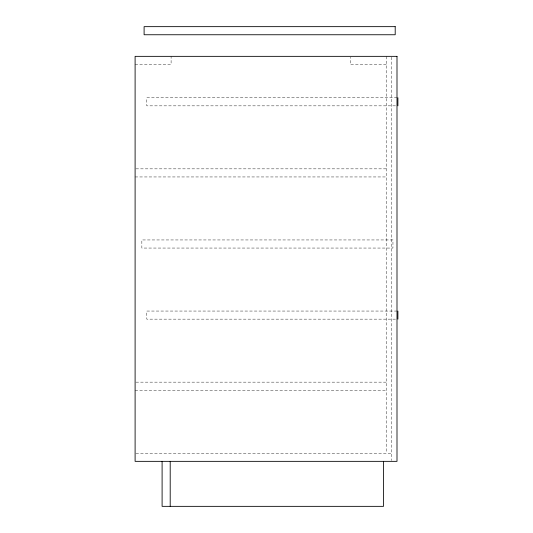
<?xml version="1.0" encoding="UTF-8"?>
<svg xmlns="http://www.w3.org/2000/svg" width="533" height="533" viewBox="0 0 533 533"><rect width="100%" height="100%" fill="white"/><g stroke="black" fill="none" stroke-linecap="round" stroke-linejoin="round"><path stroke-width="0.4" stroke-dasharray="2.67 2" d="M135.102 64.453L171.1 64.453L171.1 56.351M386.198 64.453L350.201 64.453L350.201 57.158M397.072 97.752L146.802 97.752L146.802 105.847L397.072 105.847M135.928 168.848L386.198 168.848M135.102 176.949L386.198 176.949M397.072 311.052L146.802 311.052L146.802 319.147L397.072 319.147M135.928 382.148L386.198 382.148M135.102 390.249L386.198 390.249M135.935 453.25L391.602 453.25M391.602 57.184L391.602 460.539M386.198 56.351L386.198 453.25M392.948 239.95L141.851 239.95L141.851 248.052L392.948 248.052L392.948 239.95"/><path stroke-width="0.8" d="M397.898 97.752L397.898 105.847M397.898 311.052L397.898 319.147M383.5 461.351L383.5 506.35L162.099 506.35L162.099 461.351M170.2 461.351L170.2 506.35M395.2 26.65L144.103 26.65L144.103 34.752L395.2 34.752L395.2 26.65M396.998 56.351L135.102 56.351L135.102 461.351L396.998 461.351L396.998 56.351"/></g></svg>
